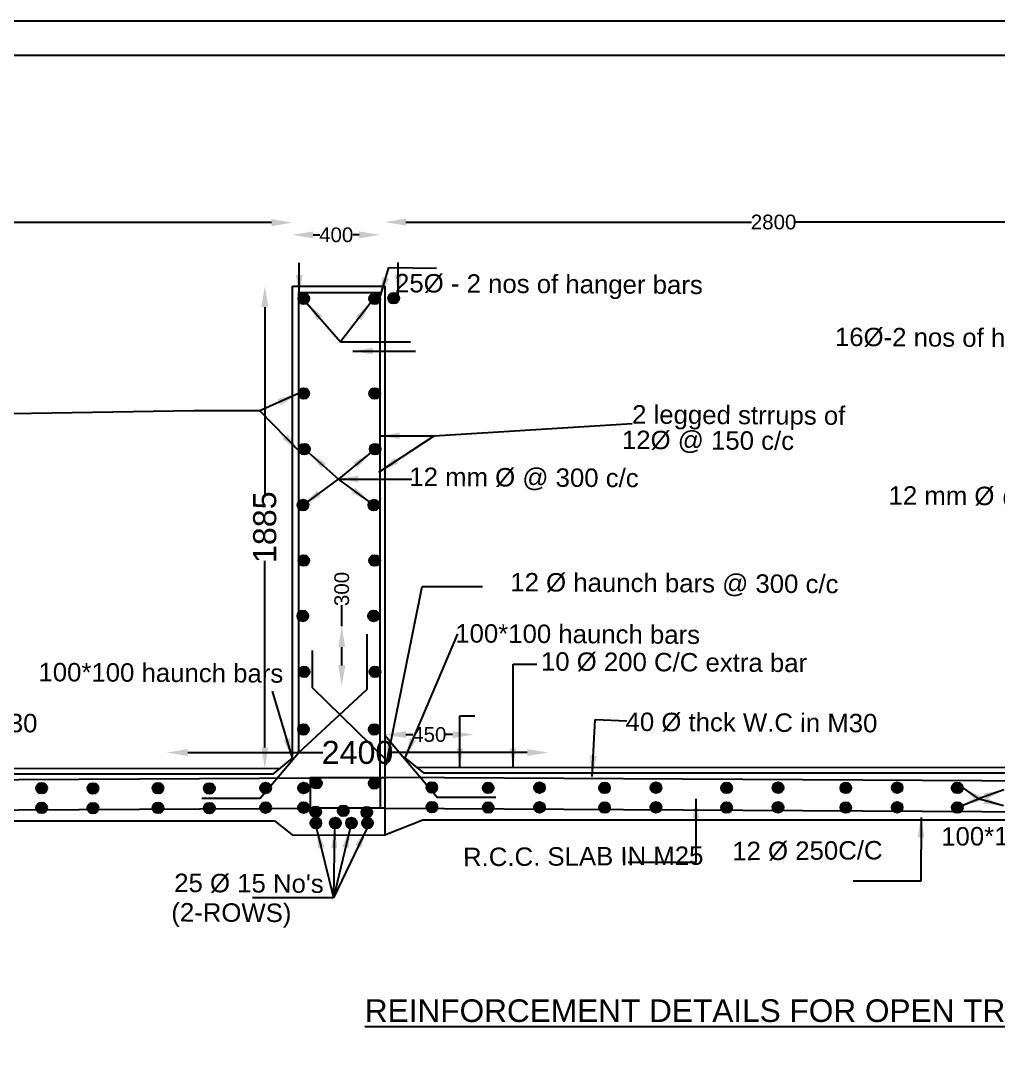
# Model space of a CAD drawing. Header units: millimetres. Extents: x 119690 to 138539, y -2815 to 10204.
# Drawn here: x 124864 to 129523, y 5234 to 10204 of the extents above; entities that cross this region are included whole.
import ezdxf

# ---------------------------------------------------------------- set-up
doc = ezdxf.new("R2010")
doc.units = ezdxf.units.MM
doc.header["$MEASUREMENT"] = 0
doc.layers.add('DRAWING', color=7, linetype='Continuous')
doc.layers.add('TEXT', color=7, linetype='Continuous')
doc.styles.get("Standard").update_dxf_attribs({"font": 'arial.ttf'})
doc.dimstyles.get("Standard").update_dxf_attribs({"dimtxt": 110, "dimasz": 100, "dimexe": 0.18, "dimexo": 0.0625, "dimgap": 0.09, "dimtad": 0, "dimdec": 0, "dimzin": 0, "dimdsep": 46, "dimtxsty": 'Standard', "dimcen": 0.09, "dimse1": 1, "dimse2": 1, "dimadec": 0, "dimazin": 0, "dimtfac": 1, "dimtdec": 0, "dimtofl": 0, "dimtmove": 0, "dimatfit": 3, "dimfxl": 1, "dimtolj": 1, "dimtzin": 0, "dimarcsym": 0})

# ---------------------------------------------------------------- blocks, each defined once
blk = doc.blocks.new('*D29')
at = {"layer": 'Defpoints', "color": 0}
for p in [(126576.2, 9183.2), (126158.1, 8939), (126576.2, 8939)]:
    blk.add_point(p, dxfattribs=at)
at = {"layer": 'DRAWING', "color": 0, "lineweight": -2}
for p, q in [((126258.1, 9183.2), (126288.5, 9183.2)), ((126476.2, 9183.2), (126445.9, 9183.2))]:
    blk.add_line(p, q, dxfattribs=at)
at = {"layer": 'DRAWING', "color": 0}
for points in [[(126258.1, 9199.9), (126258.1, 9166.5), (126158.1, 9183.2)], [(126476.2, 9199.9), (126476.2, 9166.5), (126576.2, 9183.2)]]:
    blk.add_solid(points, dxfattribs=at)
at = {"layer": 'DRAWING', "color": 0, "insert": (126367.2, 9183.2), "char_height": 70, "attachment_point": 5}
blk.add_mtext('\\A1;400', dxfattribs=at)
blk = doc.blocks.new('*D30')
at = {"layer": 'Defpoints', "color": 0}
for p in [(122594.7, 9241.5), (122594.7, 8912.1), (126158.1, 8939)]:
    blk.add_point(p, dxfattribs=at)
at = {"layer": 'DRAWING', "color": 0, "lineweight": -2}
for p, q in [((122694.7, 9241.5), (124296.6, 9241.5)), ((126058.1, 9241.5), (124506.8, 9241.5))]:
    blk.add_line(p, q, dxfattribs=at)
at = {"layer": 'DRAWING', "color": 0}
for points in [[(122694.7, 9258.2), (122694.7, 9224.8), (122594.7, 9241.5)], [(126058.1, 9258.2), (126058.1, 9224.8), (126158.1, 9241.5)]]:
    blk.add_solid(points, dxfattribs=at)
at = {"layer": 'DRAWING', "color": 0, "insert": (124401.7, 9241.5), "char_height": 70, "attachment_point": 5}
blk.add_mtext('\\A1;2800', dxfattribs=at)
blk = doc.blocks.new('*D34')
at = {"layer": 'Defpoints', "color": 0}
for p in [(130259.7, 9244.1), (126599.5, 8939), (130259.7, 8914.7)]:
    blk.add_point(p, dxfattribs=at)
at = {"layer": 'DRAWING', "color": 0, "lineweight": -2}
for p, q in [((126699.5, 9244.1), (128347.6, 9244.1)), ((130159.7, 9244.1), (128557.8, 9244.1))]:
    blk.add_line(p, q, dxfattribs=at)
at = {"layer": 'DRAWING', "color": 0}
for points in [[(126699.5, 9260.7), (126699.5, 9227.4), (126599.5, 9244.1)], [(130159.7, 9260.7), (130159.7, 9227.4), (130259.7, 9244.1)]]:
    blk.add_solid(points, dxfattribs=at)
at = {"layer": 'DRAWING', "color": 0, "insert": (128452.7, 9244.1), "char_height": 70, "attachment_point": 5}
blk.add_mtext('\\A1;2800', dxfattribs=at)
blk = doc.blocks.new('*D36')
at = {"layer": 'Defpoints', "color": 0}
for p in [(127378.4, 6714.8), (125559.7, 6589.8), (127378.4, 6591.9)]:
    blk.add_point(p, dxfattribs=at)
at = {"layer": 'DRAWING', "color": 0, "lineweight": -2}
for p, q in [((125659.7, 6714.8), (126303.9, 6714.8)), ((127278.4, 6714.8), (126634.1, 6714.8))]:
    blk.add_line(p, q, dxfattribs=at)
at = {"layer": 'DRAWING', "color": 0}
for points in [[(125659.7, 6731.5), (125659.7, 6698.1), (125559.7, 6714.8)], [(127278.4, 6731.5), (127278.4, 6698.1), (127378.4, 6714.8)]]:
    blk.add_solid(points, dxfattribs=at)
at = {"layer": 'DRAWING', "color": 0, "insert": (126469, 6714.8), "char_height": 110, "attachment_point": 5}
blk.add_mtext('\\A1;2400', dxfattribs=at)
blk = doc.blocks.new('*D37')
at = {"layer": 'Defpoints', "color": 0}
for p in [(126393.8, 7317.4), (126405.3, 7317.4), (126402.5, 7030.3)]:
    blk.add_point(p, dxfattribs=at)
at = {"layer": 'DRAWING', "color": 0, "lineweight": -2}
for p, q in [((126393.8, 7317.4), (126393.8, 7417.4)), ((126393.8, 7130.3), (126393.8, 7217.4))]:
    blk.add_line(p, q, dxfattribs=at)
at = {"layer": 'DRAWING', "color": 0}
for points in [[(126377.2, 7217.4), (126410.5, 7217.4), (126393.8, 7317.4)], [(126377.2, 7130.3), (126410.5, 7130.3), (126393.8, 7030.3)]]:
    blk.add_solid(points, dxfattribs=at)
at = {"layer": 'DRAWING', "color": 0, "insert": (126393.8, 7494.7), "char_height": 70, "attachment_point": 5, "rotation": 90}
blk.add_mtext('\\A1;300', dxfattribs=at)
blk = doc.blocks.new('*D38')
at = {"layer": 'Defpoints', "color": 0}
for p in [(126599.5, 6803.7), (127022.5, 6802.6), (127022.5, 6800.3)]:
    blk.add_point(p, dxfattribs=at)
at = {"layer": 'DRAWING', "color": 0, "lineweight": -2}
for p, q in [((126699.5, 6800.3), (126732.3, 6800.3)), ((126922.5, 6800.3), (126889.7, 6800.3))]:
    blk.add_line(p, q, dxfattribs=at)
at = {"layer": 'DRAWING', "color": 0}
for points in [[(126699.5, 6816.9), (126699.5, 6783.6), (126599.5, 6800.3)], [(126922.5, 6816.9), (126922.5, 6783.6), (127022.5, 6800.3)]]:
    blk.add_solid(points, dxfattribs=at)
at = {"layer": 'DRAWING', "color": 0, "insert": (126811, 6800.3), "char_height": 70, "attachment_point": 5}
blk.add_mtext('\\A1;450', dxfattribs=at)
blk = doc.blocks.new('*D39')
at = {"layer": 'Defpoints', "color": 0}
for p in [(126027, 8939), (126158.1, 8939), (126059.2, 6639.3)]:
    blk.add_point(p, dxfattribs=at)
at = {"layer": 'DRAWING', "color": 0, "lineweight": -2}
for p, q in [((126027, 8839), (126027, 7948.7)), ((126027, 6739.3), (126027, 7629.6))]:
    blk.add_line(p, q, dxfattribs=at)
at = {"layer": 'DRAWING', "color": 0}
for points in [[(126010.3, 8839), (126043.6, 8839), (126027, 8939)], [(126010.3, 6739.3), (126043.6, 6739.3), (126027, 6639.3)]]:
    blk.add_solid(points, dxfattribs=at)
at = {"layer": 'DRAWING', "color": 0, "insert": (126027, 7789.1), "char_height": 110, "attachment_point": 5, "rotation": 90}
blk.add_mtext('\\A1;1885', dxfattribs=at)

msp = doc.modelspace()

# ---------------------------------------------------------------- hatches: boundary and pattern name
at = {"layer": 'DRAWING'}
h = msp.add_hatch(color=256, dxfattribs=at)
h.paths.add_polyline_path([(126238.6, 8878.7, 0.183648), (126232.1, 8895.9), (126193.6, 8895.9, 0.106401), (126188.2, 8886.4), (126188.2, 8871.1, 0.85914)])
h.paths.add_polyline_path([(126193.6, 8895.9), (126232.1, 8895.9, 0.449154)])
h = msp.add_hatch(color=256, dxfattribs=at)
h.paths.add_polyline_path([(126576.2, 8878.7, 0.183648), (126569.7, 8895.9), (126531.1, 8895.9, 0.106401), (126525.8, 8886.4), (126525.8, 8871.1, 0.85914)])
h.paths.add_polyline_path([(126531.1, 8895.9), (126569.7, 8895.9, 0.449154)])
h = msp.add_hatch(color=256, dxfattribs=at)
h.paths.add_polyline_path([(126615.7, 8881.3, -0.183648), (126622.3, 8898.4), (126660.8, 8898.4, -0.106401), (126666.1, 8889), (126666.1, 8873.6, -0.85914)])
h.paths.add_polyline_path([(126660.8, 8898.4), (126622.3, 8898.4, -0.449154)])
h = msp.add_hatch(color=256, dxfattribs=at)
h.paths.add_polyline_path([(126238.6, 8427, 0.183648), (126232.1, 8444.1), (126193.6, 8444.1, 0.106401), (126188.2, 8434.7), (126188.2, 8419.3, 0.85914)])
h.paths.add_polyline_path([(126193.6, 8444.1), (126232.1, 8444.1, 0.449154)])
h = msp.add_hatch(color=256, dxfattribs=at)
h.paths.add_polyline_path([(126576.2, 8427, 0.183648), (126569.7, 8444.1), (126531.1, 8444.1, 0.106401), (126525.8, 8434.7), (126525.8, 8419.3, 0.85914)])
h.paths.add_polyline_path([(126531.1, 8444.1), (126569.7, 8444.1, 0.449154)])
h = msp.add_hatch(color=256, dxfattribs=at)
h.paths.add_polyline_path([(126241.3, 8161.8, 0.183648), (126234.8, 8178.9), (126196.2, 8178.9, 0.106401), (126190.9, 8169.5), (126190.9, 8154.1, 0.85914)])
h.paths.add_polyline_path([(126196.2, 8178.9), (126234.8, 8178.9, 0.449154)])
h = msp.add_hatch(color=256, dxfattribs=at)
h.paths.add_polyline_path([(126578.8, 8161.8, 0.183648), (126572.3, 8178.9), (126533.8, 8178.9, 0.106401), (126528.4, 8169.5), (126528.4, 8154.1, 0.85914)])
h.paths.add_polyline_path([(126533.8, 8178.9), (126572.3, 8178.9, 0.449154)])
h = msp.add_hatch(color=256, dxfattribs=at)
h.paths.add_polyline_path([(126234.7, 7894.9, 0.183648), (126228.2, 7912), (126189.7, 7912, 0.106401), (126184.4, 7902.6), (126184.4, 7887.2, 0.85914)])
h.paths.add_polyline_path([(126189.7, 7912), (126228.2, 7912, 0.449154)])
h = msp.add_hatch(color=256, dxfattribs=at)
h.paths.add_polyline_path([(126572.3, 7894.9, 0.183648), (126565.8, 7912), (126527.2, 7912, 0.106401), (126521.9, 7902.6), (126521.9, 7887.2, 0.85914)])
h.paths.add_polyline_path([(126527.2, 7912), (126565.8, 7912, 0.449154)])
h = msp.add_hatch(color=256, dxfattribs=at)
h.paths.add_polyline_path([(126238.6, 7630.3, 0.183648), (126232.1, 7647.4), (126193.6, 7647.4, 0.106401), (126188.2, 7638), (126188.2, 7622.6, 0.85914)])
h.paths.add_polyline_path([(126193.6, 7647.4), (126232.1, 7647.4, 0.449154)])
h = msp.add_hatch(color=256, dxfattribs=at)
h.paths.add_polyline_path([(126576.2, 7630.3, 0.183648), (126569.7, 7647.4), (126531.1, 7647.4, 0.106401), (126525.8, 7638), (126525.8, 7622.6, 0.85914)])
h.paths.add_polyline_path([(126531.1, 7647.4), (126569.7, 7647.4, 0.449154)])
h = msp.add_hatch(color=256, dxfattribs=at)
h.paths.add_polyline_path([(126233.8, 7366, 0.183648), (126227.3, 7383.2), (126188.7, 7383.2, 0.106401), (126183.4, 7373.7), (126183.4, 7358.4, 0.85914)])
h.paths.add_polyline_path([(126188.7, 7383.2), (126227.3, 7383.2, 0.449154)])
h = msp.add_hatch(color=256, dxfattribs=at)
h.paths.add_polyline_path([(126571.3, 7366, 0.183648), (126564.8, 7383.2), (126526.3, 7383.2, 0.106401), (126520.9, 7373.7), (126520.9, 7358.4, 0.85914)])
h.paths.add_polyline_path([(126526.3, 7383.2), (126564.8, 7383.2, 0.449154)])
h = msp.add_hatch(color=256, dxfattribs=at)
h.paths.add_polyline_path([(126240.3, 7099.6, 0.183648), (126233.8, 7116.7), (126195.2, 7116.7, 0.106401), (126189.9, 7107.3), (126189.9, 7091.9, 0.85914)])
h.paths.add_polyline_path([(126195.2, 7116.7), (126233.8, 7116.7, 0.449154)])
h = msp.add_hatch(color=256, dxfattribs=at)
h.paths.add_polyline_path([(126577.8, 7099.6, 0.183648), (126571.3, 7116.7), (126532.8, 7116.7, 0.106401), (126527.4, 7107.3), (126527.4, 7091.9, 0.85914)])
h.paths.add_polyline_path([(126532.8, 7116.7), (126571.3, 7116.7, 0.449154)])
h = msp.add_hatch(color=256, dxfattribs=at)
h.paths.add_polyline_path([(126237, 6825, 0.183648), (126230.5, 6842.1), (126191.9, 6842.1, 0.106401), (126186.6, 6832.6), (126186.6, 6817.3, 0.85914)])
h.paths.add_polyline_path([(126191.9, 6842.1), (126230.5, 6842.1, 0.449154)])
h = msp.add_hatch(color=256, dxfattribs=at)
h.paths.add_polyline_path([(126574.5, 6825, 0.183648), (126568, 6842.1), (126529.5, 6842.1, 0.106401), (126524.1, 6832.6), (126524.1, 6817.3, 0.85914)])
h.paths.add_polyline_path([(126529.5, 6842.1), (126568, 6842.1, 0.449154)])
h = msp.add_hatch(color=256, dxfattribs=at)
h.paths.add_polyline_path([(124988.3, 6544.6, 0.183648), (124981.8, 6561.7), (124943.3, 6561.7, 0.106401), (124937.9, 6552.3), (124937.9, 6536.9, 0.85914)])
h.paths.add_polyline_path([(124943.3, 6561.7), (124981.8, 6561.7, 0.449154)])
h = msp.add_hatch(color=256, dxfattribs=at)
h.paths.add_polyline_path([(125233.4, 6543.6, 0.183648), (125226.9, 6560.7), (125188.3, 6560.7, 0.106401), (125183, 6551.3), (125183, 6535.9, 0.85914)])
h.paths.add_polyline_path([(125188.3, 6560.7), (125226.9, 6560.7, 0.449154)])
h = msp.add_hatch(color=256, dxfattribs=at)
h.paths.add_polyline_path([(125543.4, 6544.6, 0.183648), (125536.9, 6561.7), (125498.3, 6561.7, 0.106401), (125493, 6552.3), (125493, 6536.9, 0.85914)])
h.paths.add_polyline_path([(125498.3, 6561.7), (125536.9, 6561.7, 0.449154)])
h = msp.add_hatch(color=256, dxfattribs=at)
h.paths.add_polyline_path([(125788.4, 6543.6, 0.183648), (125781.9, 6560.7), (125743.3, 6560.7, 0.106401), (125738, 6551.3), (125738, 6535.9, 0.85914)])
h.paths.add_polyline_path([(125743.3, 6560.7), (125781.9, 6560.7, 0.449154)])
h = msp.add_hatch(color=256, dxfattribs=at)
h.paths.add_polyline_path([(126056.6, 6545.7, 0.183648), (126050.1, 6562.8), (126011.5, 6562.8, 0.106401), (126006.2, 6553.3), (126006.2, 6538, 0.85914)])
h.paths.add_polyline_path([(126011.5, 6562.8), (126050.1, 6562.8, 0.449154)])
h = msp.add_hatch(color=256, dxfattribs=at)
h.paths.add_polyline_path([(126237.8, 6545.7, 0.183648), (126231.3, 6562.8), (126192.8, 6562.8, 0.106401), (126187.4, 6553.3), (126187.4, 6538, 0.85914)])
h.paths.add_polyline_path([(126192.8, 6562.8), (126231.3, 6562.8, 0.449154)])
h = msp.add_hatch(color=256, dxfattribs=at)
h.paths.add_polyline_path([(126298.7, 6568.6, 0.183648), (126292.2, 6585.7), (126253.6, 6585.7, 0.106401), (126248.3, 6576.2), (126248.3, 6560.9, 0.85914)])
h.paths.add_polyline_path([(126253.6, 6585.7), (126292.2, 6585.7, 0.449154)])
h = msp.add_hatch(color=256, dxfattribs=at)
h.paths.add_polyline_path([(126574.5, 6567.5, 0.183648), (126568, 6584.7), (126529.5, 6584.7, 0.106401), (126524.1, 6575.2), (126524.1, 6559.9, 0.85914)])
h.paths.add_polyline_path([(126529.5, 6584.7), (126568, 6584.7, 0.449154)])
h = msp.add_hatch(color=256, dxfattribs=at)
h.paths.add_polyline_path([(126797.8, 6548.2, -0.183648), (126804.3, 6565.4), (126842.9, 6565.4, -0.106401), (126848.2, 6555.9), (126848.2, 6540.6, -0.85914)])
h.paths.add_polyline_path([(126842.9, 6565.4), (126804.3, 6565.4, -0.449154)])
h = msp.add_hatch(color=256, dxfattribs=at)
h.paths.add_polyline_path([(127066, 6546.1, -0.183648), (127072.5, 6563.3), (127111, 6563.3, -0.106401), (127116.4, 6553.8), (127116.4, 6538.5, -0.85914)])
h.paths.add_polyline_path([(127111, 6563.3), (127072.5, 6563.3, -0.449154)])
h = msp.add_hatch(color=256, dxfattribs=at)
h.paths.add_polyline_path([(127311, 6547.2, -0.183648), (127317.5, 6564.3), (127356.1, 6564.3, -0.106401), (127361.4, 6554.8), (127361.4, 6539.5, -0.85914)])
h.paths.add_polyline_path([(127356.1, 6564.3), (127317.5, 6564.3, -0.449154)])
h = msp.add_hatch(color=256, dxfattribs=at)
h.paths.add_polyline_path([(127621, 6546.1, -0.183648), (127627.5, 6563.3), (127666.1, 6563.3, -0.106401), (127671.4, 6553.8), (127671.4, 6538.5, -0.85914)])
h.paths.add_polyline_path([(127666.1, 6563.3), (127627.5, 6563.3, -0.449154)])
h = msp.add_hatch(color=256, dxfattribs=at)
h.paths.add_polyline_path([(127866, 6547.2, -0.183648), (127872.6, 6564.3), (127911.1, 6564.3, -0.106401), (127916.4, 6554.8), (127916.4, 6539.5, -0.85914)])
h.paths.add_polyline_path([(127911.1, 6564.3), (127872.6, 6564.3, -0.449154)])
h = msp.add_hatch(color=256, dxfattribs=at)
h.paths.add_polyline_path([(128203.1, 6546.1, -0.183648), (128209.6, 6563.3), (128248.1, 6563.3, -0.106401), (128253.5, 6553.8), (128253.5, 6538.5, -0.85914)])
h.paths.add_polyline_path([(128248.1, 6563.3), (128209.6, 6563.3, -0.449154)])
h = msp.add_hatch(color=256, dxfattribs=at)
h.paths.add_polyline_path([(128448.1, 6547.2, -0.183648), (128454.6, 6564.3), (128493.1, 6564.3, -0.106401), (128498.5, 6554.8), (128498.5, 6539.5, -0.85914)])
h.paths.add_polyline_path([(128493.1, 6564.3), (128454.6, 6564.3, -0.449154)])
h = msp.add_hatch(color=256, dxfattribs=at)
h.paths.add_polyline_path([(128771.2, 6546.1, -0.183648), (128777.8, 6563.3), (128816.3, 6563.3, -0.106401), (128821.6, 6553.8), (128821.6, 6538.5, -0.85914)])
h.paths.add_polyline_path([(128816.3, 6563.3), (128777.8, 6563.3, -0.449154)])
h = msp.add_hatch(color=256, dxfattribs=at)
h.paths.add_polyline_path([(129016.3, 6547.2, -0.183648), (129022.8, 6564.3), (129061.3, 6564.3, -0.106401), (129066.7, 6554.8), (129066.7, 6539.5, -0.85914)])
h.paths.add_polyline_path([(129061.3, 6564.3), (129022.8, 6564.3, -0.449154)])
h = msp.add_hatch(color=256, dxfattribs=at)
h.paths.add_polyline_path([(129302.7, 6546.1, -0.183648), (129309.2, 6563.3), (129347.8, 6563.3, -0.106401), (129353.1, 6553.8), (129353.1, 6538.5, -0.85914)])
h.paths.add_polyline_path([(129347.8, 6563.3), (129309.2, 6563.3, -0.449154)])
h = msp.add_hatch(color=256, dxfattribs=at)
h.paths.add_polyline_path([(124988.3, 6450.9, 0.183648), (124981.8, 6468.1), (124943.3, 6468.1, 0.106401), (124937.9, 6458.6), (124937.9, 6443.3, 0.85914)])
h.paths.add_polyline_path([(124943.3, 6468.1), (124981.8, 6468.1, 0.449154)])
h = msp.add_hatch(color=256, dxfattribs=at)
h.paths.add_polyline_path([(125233.4, 6449.9, 0.183648), (125226.9, 6467.1), (125188.3, 6467.1, 0.106401), (125183, 6457.6), (125183, 6442.3, 0.85914)])
h.paths.add_polyline_path([(125188.3, 6467.1), (125226.9, 6467.1, 0.449154)])
h = msp.add_hatch(color=256, dxfattribs=at)
h.paths.add_polyline_path([(125543.4, 6450.9, 0.183648), (125536.9, 6468.1), (125498.3, 6468.1, 0.106401), (125493, 6458.6), (125493, 6443.3, 0.85914)])
h.paths.add_polyline_path([(125498.3, 6468.1), (125536.9, 6468.1, 0.449154)])
h = msp.add_hatch(color=256, dxfattribs=at)
h.paths.add_polyline_path([(125788.4, 6449.9, 0.183648), (125781.9, 6467.1), (125743.3, 6467.1, 0.106401), (125738, 6457.6), (125738, 6442.3, 0.85914)])
h.paths.add_polyline_path([(125743.3, 6467.1), (125781.9, 6467.1, 0.449154)])
h = msp.add_hatch(color=256, dxfattribs=at)
h.paths.add_polyline_path([(126056.6, 6452, 0.183648), (126050.1, 6469.1), (126011.5, 6469.1, 0.106401), (126006.2, 6459.7), (126006.2, 6444.3, 0.85914)])
h.paths.add_polyline_path([(126011.5, 6469.1), (126050.1, 6469.1, 0.449154)])
h = msp.add_hatch(color=256, dxfattribs=at)
h.paths.add_polyline_path([(126237.8, 6452, 0.183648), (126231.3, 6469.1), (126192.8, 6469.1, 0.106401), (126187.4, 6459.7), (126187.4, 6444.3, 0.85914)])
h.paths.add_polyline_path([(126192.8, 6469.1), (126231.3, 6469.1, 0.449154)])
h = msp.add_hatch(color=256, dxfattribs=at)
h.paths.add_polyline_path([(126378.3, 6449.1), (126423.9, 6449.1, 0.602653)])
h.paths.add_polyline_path([(126426.9, 6437.1, 0.122117), (126423.9, 6449.1), (126378.3, 6449.1, 0.122117), (126375.3, 6437.1, 1)])
h = msp.add_hatch(color=256, dxfattribs=at)
h.paths.add_polyline_path([(126797.8, 6454.6, -0.183648), (126804.3, 6471.7), (126842.9, 6471.7, -0.106401), (126848.2, 6462.3), (126848.2, 6446.9, -0.85914)])
h.paths.add_polyline_path([(126842.9, 6471.7), (126804.3, 6471.7, -0.449154)])
h = msp.add_hatch(color=256, dxfattribs=at)
h.paths.add_polyline_path([(127066, 6452.5, -0.183648), (127072.5, 6469.6), (127111, 6469.6, -0.106401), (127116.4, 6460.2), (127116.4, 6444.8, -0.85914)])
h.paths.add_polyline_path([(127111, 6469.6), (127072.5, 6469.6, -0.449154)])
h = msp.add_hatch(color=256, dxfattribs=at)
h.paths.add_polyline_path([(127311, 6453.5, -0.183648), (127317.5, 6470.6), (127356.1, 6470.6, -0.106401), (127361.4, 6461.2), (127361.4, 6445.8, -0.85914)])
h.paths.add_polyline_path([(127356.1, 6470.6), (127317.5, 6470.6, -0.449154)])
h = msp.add_hatch(color=256, dxfattribs=at)
h.paths.add_polyline_path([(127621, 6452.5, -0.183648), (127627.5, 6469.6), (127666.1, 6469.6, -0.106401), (127671.4, 6460.2), (127671.4, 6444.8, -0.85914)])
h.paths.add_polyline_path([(127666.1, 6469.6), (127627.5, 6469.6, -0.449154)])
h = msp.add_hatch(color=256, dxfattribs=at)
h.paths.add_polyline_path([(127866, 6453.5, -0.183648), (127872.6, 6470.6), (127911.1, 6470.6, -0.106401), (127916.4, 6461.2), (127916.4, 6445.8, -0.85914)])
h.paths.add_polyline_path([(127911.1, 6470.6), (127872.6, 6470.6, -0.449154)])
h = msp.add_hatch(color=256, dxfattribs=at)
h.paths.add_polyline_path([(128203.1, 6452.5, -0.183648), (128209.6, 6469.6), (128248.1, 6469.6, -0.106401), (128253.5, 6460.2), (128253.5, 6444.8, -0.85914)])
h.paths.add_polyline_path([(128248.1, 6469.6), (128209.6, 6469.6, -0.449154)])
h = msp.add_hatch(color=256, dxfattribs=at)
h.paths.add_polyline_path([(128448.1, 6453.5, -0.183648), (128454.6, 6470.6), (128493.1, 6470.6, -0.106401), (128498.5, 6461.2), (128498.5, 6445.8, -0.85914)])
h.paths.add_polyline_path([(128493.1, 6470.6), (128454.6, 6470.6, -0.449154)])
h = msp.add_hatch(color=256, dxfattribs=at)
h.paths.add_polyline_path([(128771.2, 6452.5, -0.183648), (128777.8, 6469.6), (128816.3, 6469.6, -0.106401), (128821.6, 6460.2), (128821.6, 6444.8, -0.85914)])
h.paths.add_polyline_path([(128816.3, 6469.6), (128777.8, 6469.6, -0.449154)])
h = msp.add_hatch(color=256, dxfattribs=at)
h.paths.add_polyline_path([(129016.3, 6453.5, -0.183648), (129022.8, 6470.6), (129061.3, 6470.6, -0.106401), (129066.7, 6461.2), (129066.7, 6445.8, -0.85914)])
h.paths.add_polyline_path([(129061.3, 6470.6), (129022.8, 6470.6, -0.449154)])
h = msp.add_hatch(color=256, dxfattribs=at)
h.paths.add_polyline_path([(129302.7, 6452.5, -0.183648), (129309.2, 6469.6), (129347.8, 6469.6, -0.106401), (129353.1, 6460.2), (129353.1, 6444.8, -0.85914)])
h.paths.add_polyline_path([(129347.8, 6469.6), (129309.2, 6469.6, -0.449154)])
h = msp.add_hatch(color=256, dxfattribs=at)
h.paths.add_polyline_path([(126295.1, 6432, 0.183648), (126288.6, 6449.1), (126250.1, 6449.1, 0.106401), (126244.7, 6439.7), (126244.7, 6424.3, 0.85914)])
h.paths.add_polyline_path([(126250.1, 6449.1), (126288.6, 6449.1, 0.449154)])
for points in [[(126512.9, 6404.1, -0.034559), (126516.5, 6404.3, 0.374296), (126538.7, 6429.9, 0.21421), (126530.1, 6449.1), (126495.8, 6449.1, 0.21421), (126487.2, 6429.9, 0.414214)], [(126530.1, 6449.1, 0.380239), (126495.8, 6449.1)], [(126296.3, 6378.6, 1), (126244.7, 6378.6, 0.374296), (126267, 6353), (126274.1, 6353, 0.374296)], [(126389.1, 6378.6, 1), (126337.5, 6378.6, 0.374296), (126359.7, 6353), (126366.8, 6353, 0.374296)], [(126465.7, 6378.6, 1), (126414.1, 6378.6, 0.374296), (126436.3, 6353), (126443.4, 6353, 0.374296)], [(126516.5, 6404.3, -0.034559), (126512.9, 6404.1, 0.374296), (126490.7, 6378.6, 0.374296), (126512.9, 6353), (126520, 6353, 0.374296), (126542.3, 6378.6, 0.414214)]]:
    msp.add_hatch(color=256, dxfattribs=at).paths.add_polyline_path(points)

# ---------------------------------------------------------------- linework, layer by layer
for p in [(126599.5, 8939), (126156.7, 6321.9)]:
    msp.add_line(p, (126599.5, 6320.5), dxfattribs=at)
for points in [[(119689.5, 10203.9), (138539.3, 10203.9), (138539.3, -2814.7), (119689.5, -2814.7)], [(119853.9, 10039.5), (138375, 10039.5), (138375, -2650.4), (119853.9, -2650.4)], [(122270.1, 6571.4), (126576.2, 6595.4), (126576.2, 6449.1), (122270.1, 6425.2)]]:
    msp.add_lwpolyline(points, close=True, dxfattribs=at)
for points in [[(122235.1, 8912.1), (122594.7, 8912.1), (122594.7, 6700.3), (122689.2, 6613.2), (126067.7, 6613.2)], [(122235.1, 8912.1), (122235.1, 6295.7), (122600.6, 6295.7), (122694.3, 6389), (126073.4, 6389)], [(126158.1, 6687.5), (126158.1, 8939)], [(126158.1, 8939), (126599.5, 8939)], [(126576.2, 8906.6), (126187.1, 8906.6), (126187.1, 6713)], [(126576.2, 6595.4), (126576.2, 8906.6)], [(130619.3, 8914.7), (130619.3, 6298.2), (130253.8, 6298.2), (130160.1, 6391.6), (126781, 6391.6)], [(130619.3, 8914.7), (130259.7, 8914.7), (130259.7, 6702.9), (130165.2, 6615.8), (126786.7, 6615.8)], [(125687.7, 8344.3), (124526.9, 8325.2)], [(126833.7, 8225.1), (127777.9, 8283.4)], [(126187.1, 6713), (126514.7, 7016.5), (126514.7, 7279.7)], [(126252.4, 7201.6), (126252.4, 7024.3), (126599.5, 6685.6)], [(127128.4, 6499.9), (126848.9, 6499.9), (126599.5, 6796.1)], [(125726, 6497.4), (126005.5, 6497.4), (126187.1, 6713)], [(126067.7, 6613.2), (126158.1, 6687.5)], [(126786.7, 6615.8), (126696.2, 6690)], [(122659.4, 6640.6), (126099.4, 6639.3)], [(130194.9, 6643.2), (126755, 6641.8)], [(126599.5, 6449.1), (126244.7, 6449.1), (126244.7, 6595.4), (126599.5, 6595.4)], [(126599.5, 6449.9), (130584.3, 6427.7), (130584.3, 6574), (126599.5, 6596.2)], [(126073.4, 6389), (126156.7, 6321.9)], [(126781, 6391.6), (126599.5, 6320.5)], [(128082.2, 6189.7), (127759.7, 6189.7)], [(129155.4, 6101.5), (128832.9, 6101.5)]]:
    msp.add_lwpolyline(points, dxfattribs=at)
for centre in [(126212.9, 8878.7), (126550.4, 8878.7), (126641.5, 8881.3), (126212.9, 8427), (126550.4, 8427), (126215.5, 8161.8), (126553, 8161.8), (126209, 7894.9), (126546.5, 7894.9), (126212.9, 7630.3), (126550.4, 7630.3), (126208, 7366), (126545.5, 7366), (126214.5, 7099.6), (126552, 7099.6), (126211.2, 6825), (126548.8, 6825), (124962.6, 6544.6), (125207.6, 6543.6), (125517.6, 6544.6), (125762.6, 6543.6), (126030.8, 6545.7), (126212, 6545.7), (126272.9, 6568.6), (126548.8, 6567.5), (126823.6, 6548.2), (127091.8, 6546.1), (127336.8, 6547.2), (127646.8, 6546.1), (127891.8, 6547.2), (128228.8, 6546.1), (128473.9, 6547.2), (128797, 6546.1), (129042, 6547.2), (129328.5, 6546.1), (124962.6, 6450.9), (125207.6, 6449.9), (125517.6, 6450.9), (125762.6, 6449.9), (126030.8, 6452), (126212, 6452), (126401.1, 6437.1), (126823.6, 6454.6), (127091.8, 6452.5), (127336.8, 6453.5), (127646.8, 6452.5), (127891.8, 6453.5), (128228.8, 6452.5), (128473.9, 6453.5), (128797, 6452.5), (129042, 6453.5), (129328.5, 6452.5), (126269.3, 6432), (126512.9, 6429.9), (126270.5, 6378.6), (126363.3, 6378.6), (126439.9, 6378.6), (126516.5, 6378.6)]:
    msp.add_circle(centre, 25.8, dxfattribs=at)

# ---------------------------------------------------------------- texts
for s, height, rotation, p in [('25Ø - 2 nos of hanger bars', 87.884, 359.6571, (126647.7, 8909.6)), ('16Ø-2 nos of hanger bars', 87.884, 359.6571, (128744.9, 8653.4)), ('2 legged strrups of ', 87.884, 359.6571, (127777.9, 8283.4)), ('12Ø @ 150 c/c', 87.884, 359.6571, (127729.4, 8162.3)), ('12 mm Ø @ 300 c/c', 87.884, 359.6571, (126715.6, 7986.3)), ('12 mm Ø @ 300 c/c', 87.884, 359.6571, (129000.7, 7897.3)), ('12 Ø haunch bars @ 300 c/c', 87.884, 359.6571, (127197.2, 7483.7)), ('100*100 haunch bars ', 87.884, 359.6571, (126934.7, 7239.5)), ('10 Ø 200 C/C extra bar', 87.884, 359.6571, (127343.2, 7105.6)), ('100*100 haunch bars ', 87.884, 359.6571, (124947.4, 7054.9)), ('40 Ø thck W.C in M30', 87.884, 359.6571, (123741.9, 6818)), ('40 Ø thck W.C in M30', 87.884, 359.6571, (127746.7, 6818)), ('100*100 haunch', 87.884, 0.3429, (129252.2, 6270.7)), ('R.C.C. SLAB IN M25', 87.884, 0.3429, (126972.3, 6172.6)), ('12 Ø 250C/C', 87.884, 0.3429, (128256, 6201)), ("25 Ø 15 No's", 87.884, 359.6571, (125594.7, 6049.6)), ('(2-ROWS)', 87.88, 359.6571, (125580.8, 5909.5))]:
    msp.add_text(s, height=height, rotation=rotation, dxfattribs=at).set_placement(p)
at = {"layer": 'TEXT'}
msp.add_text('%%UREINFORCEMENT DETAILS FOR OPEN TROUGH OF SP', height=107.808, dxfattribs=at).set_placement((126503.7, 5430))

# ---------------------------------------------------------------- dimensions: what is measured, and where the dimension line sits
at = {"layer": 'DRAWING'}
dim = msp.add_linear_dim(base=(122594.7, 9241.5), p1=(126158.1, 8939), p2=(122594.7, 8912.1), text='2800', dimstyle='Standard', override={"dimtxt": 70, "dimfxl": 2000}, dxfattribs=at)
dim.commit()
dim.dimension.update_dxf_attribs({"geometry": '*D30', "text_midpoint": (124401.7, 9241.5), "dimtype": 160})
dim = msp.add_linear_dim(base=(130259.7, 9244.1), p1=(126599.5, 8939), p2=(130259.7, 8914.7), angle=180, text='2800', dimstyle='Standard', override={"dimtxt": 70, "dimfxl": 2000}, dxfattribs=at)
dim.commit()
dim.dimension.update_dxf_attribs({"geometry": '*D34', "text_midpoint": (128452.7, 9244.1), "dimtype": 160})
for base, p1, p2, text, override, picture, middle in [((126576.2, 9183.2), (126158.1, 8939), (126576.2, 8939), '400', {"dimtxt": 70, "dimfxl": 2000}, '*D29', (126367.2, 9183.2)), ((127022.5, 6800.3), (126599.5, 6803.7), (127022.5, 6802.6), '450', {"dimtxt": 70, "dimfxl": 2000}, '*D38', (126811, 6800.3)), ((127378.4, 6714.8), (125559.7, 6589.8), (127378.4, 6591.9), '2400', {"dimfxl": 2000}, '*D36', (126469, 6714.8))]:
    dim = msp.add_linear_dim(base=base, p1=p1, p2=p2, text=text, dimstyle='Standard', override=override, dxfattribs=at)
    dim.commit()
    dim.dimension.update_dxf_attribs({"geometry": picture, "text_midpoint": middle})
for base, p1, p2, text, override, picture, middle in [((126027, 8939), (126059.2, 6639.3), (126158.1, 8939), '1885', {"dimfxl": 2000}, '*D39', (126027, 7789.1)), ((126393.8, 7317.4), (126402.5, 7030.3), (126405.3, 7317.4), '300', {"dimtxt": 70, "dimfxl": 2000}, '*D37', (126393.8, 7494.7))]:
    dim = msp.add_linear_dim(base=base, p1=p1, p2=p2, angle=90, text=text, dimstyle='Standard', override=override, dxfattribs=at)
    dim.commit()
    dim.dimension.update_dxf_attribs({"geometry": picture, "text_midpoint": middle})

# ---------------------------------------------------------------- leaders
for points, override in [([(126191, 8892.5), (126191, 9049.5)], {"dimgap": 0.09, "dimtad": 0}), ([(126663.4, 8895), (126663.4, 9052.1)], {"dimgap": 0.09, "dimtad": 0}), ([(126574.5, 8882.5), (126618.9, 9028.1), (126845.4, 9024.6)], {"dimgap": 0.09, "dimtad": 0}), ([(126226.9, 8857.1), (126388, 8673.1), (126721.2, 8673.1)], {"dimasz": 95, "dimgap": 0.09, "dimtad": 0, "dimfxl": 2000, "dimarcsym": 1}), ([(126532.3, 8860.4), (126388, 8673.1)], {"dimasz": 95, "dimgap": 0.09, "dimtad": 0, "dimfxl": 2000, "dimarcsym": 1}), ([(126446.5, 8629), (126745.5, 8629)], {"dimasz": 95, "dimgap": 0.09, "dimtad": 0, "dimfxl": 2000, "dimarcsym": 1}), ([(126187.1, 8427), (126003.8, 8344.3), (125687.7, 8344.3)], {"dimgap": 0.09, "dimtad": 0}), ([(126193.4, 8148.4), (126003.8, 8344.3)], {"dimgap": 0.09, "dimtad": 0}), ([(126570.3, 8051.5), (126833.7, 8225.1)], {"dimgap": 0.09, "dimtad": 0}), ([(126574.5, 8225.1), (126833.7, 8225.1)], {"dimasz": 95, "dimgap": 0.09, "dimtad": 0, "dimfxl": 2000, "dimarcsym": 1}), ([(126235.7, 8145.8), (126377.6, 8019)], {"dimasz": 95, "dimgap": 0.09, "dimtad": 0, "dimfxl": 2000, "dimarcsym": 1}), ([(126533, 8145.5), (126377.6, 8019)], {"dimasz": 95, "dimgap": 0.09, "dimtad": 0, "dimfxl": 2000, "dimarcsym": 1}), ([(126209, 7894.9), (126377.6, 8019)], {"dimasz": 95, "dimgap": 0.09, "dimtad": 0, "dimfxl": 2000, "dimarcsym": 1}), ([(126377.6, 8019), (126727.7, 8019)], {"dimasz": 95, "dimgap": 0.09, "dimtad": 0, "dimfxl": 2000, "dimarcsym": 1}), ([(126525.7, 7910.2), (126377.6, 8019)], {"dimasz": 95, "dimgap": 0.09, "dimtad": 0, "dimfxl": 2000, "dimarcsym": 1}), ([(126604.8, 6654.7), (126776.6, 7505.9), (127064.8, 7505.9)], {"dimasz": 95, "dimgap": 0.09, "dimtad": 0, "dimfxl": 2000, "dimarcsym": 1}), ([(126696.2, 6690), (126947.1, 7281.3)], {"dimasz": 95, "dimgap": 0.09, "dimtad": 0, "dimfxl": 2000, "dimarcsym": 1}), ([(127210.3, 6640.4), (127210.3, 7135.4), (127323.6, 7135.4)], {"dimasz": 95, "dimgap": 0.09, "dimtad": 0, "dimfxl": 2000, "dimarcsym": 1}), ([(126158.1, 6687.5), (126062.8, 7006.7)], {"dimasz": 95, "dimgap": 0.09, "dimtad": 0, "dimfxl": 2000, "dimarcsym": 1}), ([(126956.7, 6640.5), (126956.7, 6889.5), (127028.3, 6889.5)], {"dimasz": 95, "dimgap": 0.09, "dimtad": 0, "dimfxl": 2000, "dimarcsym": 1}), ([(127587.8, 6600.3), (127601.6, 6872.7), (127752.6, 6865.5)], {"dimgap": 0.09, "dimtad": 0}), ([(129352.3, 6462.5), (129429.3, 6494.7)], {"dimasz": 95, "dimgap": 0.09, "dimtad": 0, "dimfxl": 2000, "dimarcsym": 1}), ([(129354.3, 6546.1), (129429.3, 6494.7)], {"dimasz": 95, "dimgap": 0.09, "dimtad": 0, "dimfxl": 2000, "dimarcsym": 1}), ([(129550.2, 6536.3), (129429.3, 6494.7)], {"dimasz": 95, "dimgap": 0.09, "dimtad": 0, "dimfxl": 2000, "dimarcsym": 1}), ([(128082.7, 6493.9), (128082.2, 6189.7)], {"dimasz": 95, "dimgap": 0.09, "dimtad": 0, "dimfxl": 2000, "dimarcsym": 1}), ([(129548.7, 6460.6), (129429.3, 6494.7)], {"dimasz": 95, "dimgap": 0.09, "dimtad": 0, "dimfxl": 2000, "dimarcsym": 1}), ([(129155.8, 6405.6), (129155.4, 6101.5)], {"dimasz": 95, "dimgap": 0.09, "dimtad": 0, "dimfxl": 2000, "dimarcsym": 1}), ([(126512.9, 6353), (126354.3, 6022.5), (125968.4, 6022.5)], {"dimasz": 95, "dimgap": 0.09, "dimtad": 0, "dimfxl": 2000, "dimarcsym": 1}), ([(126274.1, 6353), (126354.3, 6022.5)], {"dimasz": 95, "dimgap": 0.09, "dimtad": 0, "dimfxl": 2000, "dimarcsym": 1}), ([(126359.7, 6353), (126354.3, 6022.5)], {"dimasz": 95, "dimgap": 0.09, "dimtad": 0, "dimfxl": 2000, "dimarcsym": 1}), ([(126433.9, 6353.5), (126354.3, 6022.5)], {"dimasz": 95, "dimgap": 0.09, "dimtad": 0, "dimfxl": 2000, "dimarcsym": 1})]:
    msp.add_leader(points, dimstyle='Standard', override=override, dxfattribs=at)

doc.saveas('drawing.dxf')
